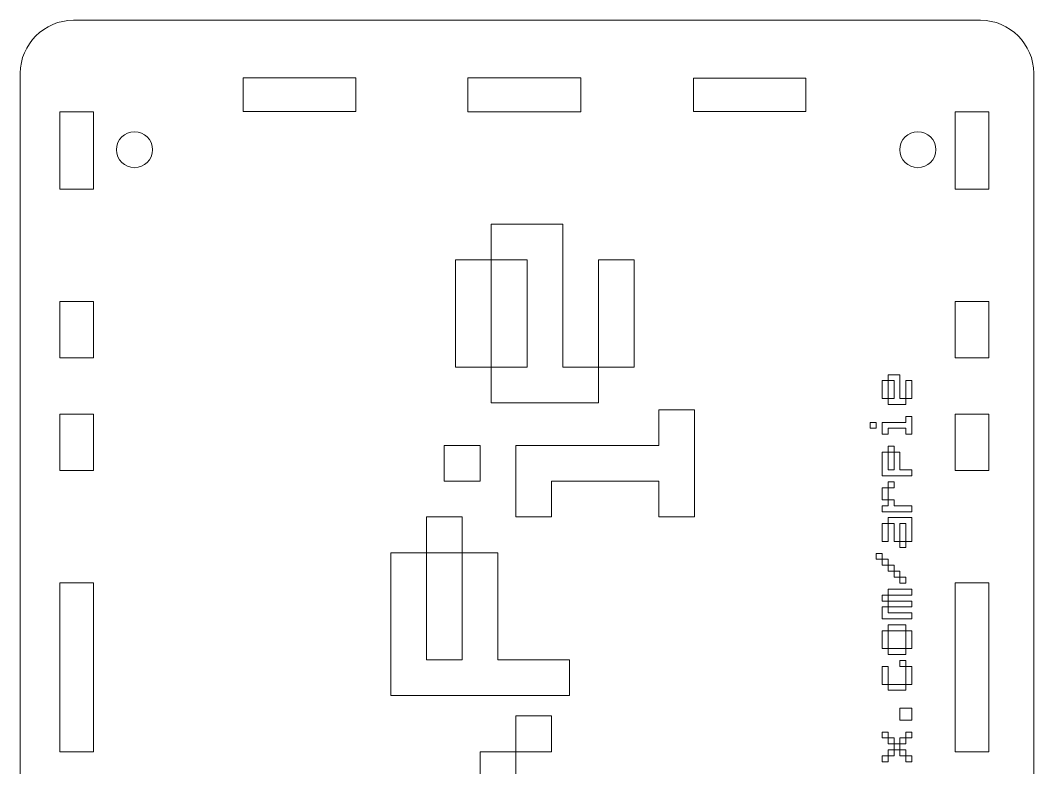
# Model space of a CAD drawing. Header units: centimetres. Extents: x -14.4 to 3.9, y -9.9 to 10.2.
# Drawn here: x -14.39 to -5.39, y 3.53 to 10.17 of the extents above; entities that cross this region are included whole.
import ezdxf

# ---------------------------------------------------------------- set-up
doc = ezdxf.new("R2010")
doc.units = ezdxf.units.CM
doc.header["$MEASUREMENT"] = 0
doc.layers.add('Layer 1', color=7, linetype='Continuous')

msp = doc.modelspace()

# ---------------------------------------------------------------- linework, layer by layer
at = {"layer": 'Layer 1', "color": 242, "lineweight": 20}
for points, knots in [([(-14.38907, -0.85867), (-14.38907, -0.85867), (-14.38907, 9.69855), (-14.38907, 9.69855), (-14.38907, 9.69855), (-14.38907, 9.95782), (-14.17696, 10.16994), (-13.91768, 10.16994), (-13.91768, 10.16994), (-13.91768, 10.16994), (-5.86047, 10.16994), (-5.86047, 10.16994), (-5.86047, 10.16994), (-5.60119, 10.16994), (-5.38907, 9.95782), (-5.38907, 9.69855), (-5.38907, 9.69855), (-5.38907, 9.69855), (-5.38907, -0.85867), (-5.38907, -0.85867), (-5.38907, -0.85867), (-5.38907, -1.11794), (-5.60119, -1.33006), (-5.86047, -1.33006), (-5.86047, -1.33006), (-5.86047, -1.33006), (-13.91768, -1.33006), (-13.91768, -1.33006), (-13.91768, -1.33006), (-14.17696, -1.33006), (-14.38907, -1.11794), (-14.38907, -0.85867)], [0, 0, 0, 0, 0.1111111, 0.1111111, 0.1111111, 0.1111111, 0.2222222, 0.2222222, 0.2222222, 0.2222222, 0.3333333, 0.3333333, 0.3333333, 0.3333333, 0.4444444, 0.4444444, 0.4444444, 0.4444444, 0.5555556, 0.5555556, 0.5555556, 0.5555556, 0.6666667, 0.6666667, 0.6666667, 0.6666667, 0.7777778, 0.7777778, 0.7777778, 0.7777778, 1, 1, 1, 1]), ([(-13.53447, 9.01994), (-13.53447, 9.10831), (-13.46283, 9.17994), (-13.37447, 9.17994), (-13.37447, 9.17994), (-13.28611, 9.17994), (-13.21447, 9.10831), (-13.21447, 9.01994), (-13.21447, 9.01994), (-13.21447, 8.93157), (-13.28611, 8.85994), (-13.37447, 8.85994), (-13.37447, 8.85994), (-13.46283, 8.85994), (-13.53447, 8.93157), (-13.53447, 9.01994)], [0, 0, 0, 0, 0.2, 0.2, 0.2, 0.2, 0.4, 0.4, 0.4, 0.4, 0.6, 0.6, 0.6, 0.6, 1, 1, 1, 1]), ([(-6.57907, 9.01994), (-6.57907, 9.10831), (-6.50743, 9.17994), (-6.41907, 9.17994), (-6.41907, 9.17994), (-6.33071, 9.17994), (-6.25907, 9.10831), (-6.25907, 9.01994), (-6.25907, 9.01994), (-6.25907, 8.93157), (-6.33071, 8.85994), (-6.41907, 8.85994), (-6.41907, 8.85994), (-6.50743, 8.85994), (-6.57907, 8.93157), (-6.57907, 9.01994)], [0, 0, 0, 0, 0.2, 0.2, 0.2, 0.2, 0.4, 0.4, 0.4, 0.4, 0.6, 0.6, 0.6, 0.6, 1, 1, 1, 1])]:
    msp.add_open_spline(points, degree=3, knots=knots, dxfattribs=at)
at = {"layer": 'Layer 1', "color": 242, "lineweight": 9}
for points in [[(-12.41028, 9.35934), (-12.41028, 9.35934), (-12.41028, 9.65934), (-12.41028, 9.65934), (-12.41028, 9.65934), (-12.41028, 9.65934), (-11.41028, 9.65934), (-11.41028, 9.65934), (-11.41028, 9.65934), (-11.41028, 9.65934), (-11.41028, 9.35934), (-11.41028, 9.35934), (-11.41028, 9.35934), (-11.41028, 9.35934), (-12.41028, 9.35934), (-12.41028, 9.35934)], [(-10.41405, 9.35557), (-10.41405, 9.35557), (-10.41405, 9.65934), (-10.41405, 9.65934), (-10.41405, 9.65934), (-10.41405, 9.65934), (-9.41028, 9.65934), (-9.41028, 9.65934), (-9.41028, 9.65934), (-9.41028, 9.65934), (-9.41028, 9.35557), (-9.41028, 9.35557), (-9.41028, 9.35557), (-9.41028, 9.35557), (-10.41405, 9.35557), (-10.41405, 9.35557)], [(-8.41028, 9.35934), (-8.41028, 9.35934), (-8.41028, 9.65557), (-8.41028, 9.65557), (-8.41028, 9.65557), (-8.41028, 9.65557), (-7.41405, 9.65557), (-7.41405, 9.65557), (-7.41405, 9.65557), (-7.41405, 9.65557), (-7.41405, 9.35934), (-7.41405, 9.35934), (-7.41405, 9.35934), (-7.41405, 9.35934), (-8.41028, 9.35934), (-8.41028, 9.35934)], [(-14.03906, 8.66994), (-14.03906, 8.66994), (-14.03906, 9.35559), (-14.03906, 9.35559), (-14.03906, 9.35559), (-14.03906, 9.35559), (-13.73908, 9.35559), (-13.73908, 9.35559), (-13.73908, 9.35559), (-13.73908, 9.35559), (-13.73908, 8.66994), (-13.73908, 8.66994), (-13.73908, 8.66994), (-13.73908, 8.66994), (-14.03906, 8.66994), (-14.03906, 8.66994)], [(-6.08716, 8.66994), (-6.08716, 8.66994), (-6.08716, 9.35559), (-6.08716, 9.35559), (-6.08716, 9.35559), (-6.08716, 9.35559), (-5.78718, 9.35559), (-5.78718, 9.35559), (-5.78718, 9.35559), (-5.78718, 9.35559), (-5.78718, 8.66994), (-5.78718, 8.66994), (-5.78718, 8.66994), (-5.78718, 8.66994), (-6.08716, 8.66994), (-6.08716, 8.66994)], [(-14.03906, 7.16994), (-14.03906, 7.16994), (-14.03906, 7.66994), (-14.03906, 7.66994), (-14.03906, 7.66994), (-14.03906, 7.66994), (-13.73906, 7.66994), (-13.73906, 7.66994), (-13.73906, 7.66994), (-13.73906, 7.66994), (-13.73906, 7.16994), (-13.73906, 7.16994), (-13.73906, 7.16994), (-13.73906, 7.16994), (-14.03906, 7.16994), (-14.03906, 7.16994)], [(-6.08716, 7.16994), (-6.08716, 7.16994), (-6.08716, 7.66994), (-6.08716, 7.66994), (-6.08716, 7.66994), (-6.08716, 7.66994), (-5.78716, 7.66994), (-5.78716, 7.66994), (-5.78716, 7.66994), (-5.78716, 7.66994), (-5.78716, 7.16994), (-5.78716, 7.16994), (-5.78716, 7.16994), (-5.78716, 7.16994), (-6.08716, 7.16994), (-6.08716, 7.16994)], [(-14.03906, 6.16994), (-14.03906, 6.16994), (-14.03906, 6.66994), (-14.03906, 6.66994), (-14.03906, 6.66994), (-14.03906, 6.66994), (-13.73906, 6.66994), (-13.73906, 6.66994), (-13.73906, 6.66994), (-13.73906, 6.66994), (-13.73906, 6.16994), (-13.73906, 6.16994), (-13.73906, 6.16994), (-13.73906, 6.16994), (-14.03906, 6.16994), (-14.03906, 6.16994)], [(-6.08716, 6.16994), (-6.08716, 6.16994), (-6.08716, 6.66994), (-6.08716, 6.66994), (-6.08716, 6.66994), (-6.08716, 6.66994), (-5.78716, 6.66994), (-5.78716, 6.66994), (-5.78716, 6.66994), (-5.78716, 6.66994), (-5.78716, 6.16994), (-5.78716, 6.16994), (-5.78716, 6.16994), (-5.78716, 6.16994), (-6.08716, 6.16994), (-6.08716, 6.16994)], [(-14.03906, 3.66994), (-14.03906, 3.66994), (-14.03906, 5.16994), (-14.03906, 5.16994), (-14.03906, 5.16994), (-14.03906, 5.16994), (-13.73906, 5.16994), (-13.73906, 5.16994), (-13.73906, 5.16994), (-13.73906, 5.16994), (-13.73906, 3.66994), (-13.73906, 3.66994), (-13.73906, 3.66994), (-13.73906, 3.66994), (-14.03906, 3.66994), (-14.03906, 3.66994)], [(-6.08716, 3.66994), (-6.08716, 3.66994), (-6.08716, 5.16994), (-6.08716, 5.16994), (-6.08716, 5.16994), (-6.08716, 5.16994), (-5.78716, 5.16994), (-5.78716, 5.16994), (-5.78716, 5.16994), (-5.78716, 5.16994), (-5.78716, 3.66994), (-5.78716, 3.66994), (-5.78716, 3.66994), (-5.78716, 3.66994), (-6.08716, 3.66994), (-6.08716, 3.66994)]]:
    msp.add_open_spline(points, degree=3, knots=[0, 0, 0, 0, 0.2, 0.2, 0.2, 0.2, 0.4, 0.4, 0.4, 0.4, 0.6, 0.6, 0.6, 0.6, 1, 1, 1, 1], dxfattribs=at)
at = {"layer": 'Layer 1', "color": 250, "lineweight": 9}
for points, knots in [([(-9.25407, 6.7699), (-9.25407, 6.7699), (-10.20657, 6.7699), (-10.20657, 6.7699), (-10.20657, 6.7699), (-10.20657, 6.7699), (-10.20657, 7.0874), (-10.20657, 7.0874), (-10.20657, 7.0874), (-10.20657, 7.0874), (-9.88907, 7.0874), (-9.88907, 7.0874), (-9.88907, 7.0874), (-9.88907, 7.0874), (-9.88907, 8.0399), (-9.88907, 8.0399), (-9.88907, 8.0399), (-9.88907, 8.0399), (-10.20657, 8.0399), (-10.20657, 8.0399), (-10.20657, 8.0399), (-10.20657, 8.0399), (-10.20657, 8.3574), (-10.20657, 8.3574), (-10.20657, 8.3574), (-10.20657, 8.3574), (-9.57157, 8.3574), (-9.57157, 8.3574), (-9.57157, 8.3574), (-9.57157, 8.3574), (-9.57157, 7.0874), (-9.57157, 7.0874), (-9.57157, 7.0874), (-9.57157, 7.0874), (-9.25407, 7.0874), (-9.25407, 7.0874), (-9.25407, 7.0874), (-9.25407, 7.0874), (-9.25407, 6.7699), (-9.25407, 6.7699)], [0, 0, 0, 0, 0.0909091, 0.0909091, 0.0909091, 0.0909091, 0.1818182, 0.1818182, 0.1818182, 0.1818182, 0.2727273, 0.2727273, 0.2727273, 0.2727273, 0.3636364, 0.3636364, 0.3636364, 0.3636364, 0.4545455, 0.4545455, 0.4545455, 0.4545455, 0.5454545, 0.5454545, 0.5454545, 0.5454545, 0.6363636, 0.6363636, 0.6363636, 0.6363636, 0.7272727, 0.7272727, 0.7272727, 0.7272727, 0.8181818, 0.8181818, 0.8181818, 0.8181818, 1, 1, 1, 1]), ([(-10.20657, 7.0874), (-10.20657, 7.0874), (-10.52407, 7.0874), (-10.52407, 7.0874), (-10.52407, 7.0874), (-10.52407, 7.0874), (-10.52407, 8.0399), (-10.52407, 8.0399), (-10.52407, 8.0399), (-10.52407, 8.0399), (-10.20657, 8.0399), (-10.20657, 8.0399), (-10.20657, 8.0399), (-10.20657, 8.0399), (-10.20657, 7.0874), (-10.20657, 7.0874)], [0, 0, 0, 0, 0.2, 0.2, 0.2, 0.2, 0.4, 0.4, 0.4, 0.4, 0.6, 0.6, 0.6, 0.6, 1, 1, 1, 1]), ([(-8.93657, 7.0874), (-8.93657, 7.0874), (-9.25407, 7.0874), (-9.25407, 7.0874), (-9.25407, 7.0874), (-9.25407, 7.0874), (-9.25407, 8.0399), (-9.25407, 8.0399), (-9.25407, 8.0399), (-9.25407, 8.0399), (-8.93657, 8.0399), (-8.93657, 8.0399), (-8.93657, 8.0399), (-8.93657, 8.0399), (-8.93657, 7.0874), (-8.93657, 7.0874)], [0, 0, 0, 0, 0.2, 0.2, 0.2, 0.2, 0.4, 0.4, 0.4, 0.4, 0.6, 0.6, 0.6, 0.6, 1, 1, 1, 1]), ([(-6.52382, 6.75566), (-6.52382, 6.75566), (-6.68257, 6.75566), (-6.68257, 6.75566), (-6.68257, 6.75566), (-6.68257, 6.75566), (-6.68257, 6.80858), (-6.68257, 6.80858), (-6.68257, 6.80858), (-6.68257, 6.80858), (-6.62965, 6.80858), (-6.62965, 6.80858), (-6.62965, 6.80858), (-6.62965, 6.80858), (-6.62965, 6.96733), (-6.62965, 6.96733), (-6.62965, 6.96733), (-6.62965, 6.96733), (-6.68257, 6.96733), (-6.68257, 6.96733), (-6.68257, 6.96733), (-6.68257, 6.96733), (-6.68257, 7.02024), (-6.68257, 7.02024), (-6.68257, 7.02024), (-6.68257, 7.02024), (-6.57673, 7.02024), (-6.57673, 7.02024), (-6.57673, 7.02024), (-6.57673, 7.02024), (-6.57673, 6.80858), (-6.57673, 6.80858), (-6.57673, 6.80858), (-6.57673, 6.80858), (-6.52382, 6.80858), (-6.52382, 6.80858), (-6.52382, 6.80858), (-6.52382, 6.80858), (-6.52382, 6.75566), (-6.52382, 6.75566)], [0, 0, 0, 0, 0.0909091, 0.0909091, 0.0909091, 0.0909091, 0.1818182, 0.1818182, 0.1818182, 0.1818182, 0.2727273, 0.2727273, 0.2727273, 0.2727273, 0.3636364, 0.3636364, 0.3636364, 0.3636364, 0.4545455, 0.4545455, 0.4545455, 0.4545455, 0.5454545, 0.5454545, 0.5454545, 0.5454545, 0.6363636, 0.6363636, 0.6363636, 0.6363636, 0.7272727, 0.7272727, 0.7272727, 0.7272727, 0.8181818, 0.8181818, 0.8181818, 0.8181818, 1, 1, 1, 1]), ([(-6.68257, 6.80858), (-6.68257, 6.80858), (-6.73548, 6.80858), (-6.73548, 6.80858), (-6.73548, 6.80858), (-6.73548, 6.80858), (-6.73548, 6.96733), (-6.73548, 6.96733), (-6.73548, 6.96733), (-6.73548, 6.96733), (-6.68257, 6.96733), (-6.68257, 6.96733), (-6.68257, 6.96733), (-6.68257, 6.96733), (-6.68257, 6.80858), (-6.68257, 6.80858)], [0, 0, 0, 0, 0.2, 0.2, 0.2, 0.2, 0.4, 0.4, 0.4, 0.4, 0.6, 0.6, 0.6, 0.6, 1, 1, 1, 1]), ([(-6.4709, 6.80858), (-6.4709, 6.80858), (-6.52382, 6.80858), (-6.52382, 6.80858), (-6.52382, 6.80858), (-6.52382, 6.80858), (-6.52382, 6.96733), (-6.52382, 6.96733), (-6.52382, 6.96733), (-6.52382, 6.96733), (-6.4709, 6.96733), (-6.4709, 6.96733), (-6.4709, 6.96733), (-6.4709, 6.96733), (-6.4709, 6.80858), (-6.4709, 6.80858)], [0, 0, 0, 0, 0.2, 0.2, 0.2, 0.2, 0.4, 0.4, 0.4, 0.4, 0.6, 0.6, 0.6, 0.6, 1, 1, 1, 1]), ([(-8.40072, 5.75602), (-8.40072, 5.75602), (-8.71822, 5.75602), (-8.71822, 5.75602), (-8.71822, 5.75602), (-8.71822, 5.75602), (-8.71822, 6.07352), (-8.71822, 6.07352), (-8.71822, 6.07352), (-8.71822, 6.07352), (-9.67072, 6.07352), (-9.67072, 6.07352), (-9.67072, 6.07352), (-9.67072, 6.07352), (-9.67072, 5.75602), (-9.67072, 5.75602), (-9.67072, 5.75602), (-9.67072, 5.75602), (-9.98822, 5.75602), (-9.98822, 5.75602), (-9.98822, 5.75602), (-9.98822, 5.75602), (-9.98822, 6.39102), (-9.98822, 6.39102), (-9.98822, 6.39102), (-9.98822, 6.39102), (-8.71822, 6.39102), (-8.71822, 6.39102), (-8.71822, 6.39102), (-8.71822, 6.39102), (-8.71822, 6.70852), (-8.71822, 6.70852), (-8.71822, 6.70852), (-8.71822, 6.70852), (-8.40072, 6.70852), (-8.40072, 6.70852), (-8.40072, 6.70852), (-8.40072, 6.70852), (-8.40072, 5.75602), (-8.40072, 5.75602)], [0, 0, 0, 0, 0.0909091, 0.0909091, 0.0909091, 0.0909091, 0.1818182, 0.1818182, 0.1818182, 0.1818182, 0.2727273, 0.2727273, 0.2727273, 0.2727273, 0.3636364, 0.3636364, 0.3636364, 0.3636364, 0.4545455, 0.4545455, 0.4545455, 0.4545455, 0.5454545, 0.5454545, 0.5454545, 0.5454545, 0.6363636, 0.6363636, 0.6363636, 0.6363636, 0.7272727, 0.7272727, 0.7272727, 0.7272727, 0.8181818, 0.8181818, 0.8181818, 0.8181818, 1, 1, 1, 1]), ([(-6.7884, 6.54399), (-6.7884, 6.54399), (-6.84131, 6.54399), (-6.84131, 6.54399), (-6.84131, 6.54399), (-6.84131, 6.54399), (-6.84131, 6.59691), (-6.84131, 6.59691), (-6.84131, 6.59691), (-6.84131, 6.59691), (-6.7884, 6.59691), (-6.7884, 6.59691), (-6.7884, 6.59691), (-6.7884, 6.59691), (-6.7884, 6.54399), (-6.7884, 6.54399)], [0, 0, 0, 0, 0.2, 0.2, 0.2, 0.2, 0.4, 0.4, 0.4, 0.4, 0.6, 0.6, 0.6, 0.6, 1, 1, 1, 1]), ([(-6.4709, 6.49108), (-6.4709, 6.49108), (-6.52382, 6.49108), (-6.52382, 6.49108), (-6.52382, 6.49108), (-6.52382, 6.49108), (-6.52382, 6.54399), (-6.52382, 6.54399), (-6.52382, 6.54399), (-6.52382, 6.54399), (-6.68257, 6.54399), (-6.68257, 6.54399), (-6.68257, 6.54399), (-6.68257, 6.54399), (-6.68257, 6.49108), (-6.68257, 6.49108), (-6.68257, 6.49108), (-6.68257, 6.49108), (-6.73548, 6.49108), (-6.73548, 6.49108), (-6.73548, 6.49108), (-6.73548, 6.49108), (-6.73548, 6.59691), (-6.73548, 6.59691), (-6.73548, 6.59691), (-6.73548, 6.59691), (-6.52382, 6.59691), (-6.52382, 6.59691), (-6.52382, 6.59691), (-6.52382, 6.59691), (-6.52382, 6.64983), (-6.52382, 6.64983), (-6.52382, 6.64983), (-6.52382, 6.64983), (-6.4709, 6.64983), (-6.4709, 6.64983), (-6.4709, 6.64983), (-6.4709, 6.64983), (-6.4709, 6.49108), (-6.4709, 6.49108)], [0, 0, 0, 0, 0.0909091, 0.0909091, 0.0909091, 0.0909091, 0.1818182, 0.1818182, 0.1818182, 0.1818182, 0.2727273, 0.2727273, 0.2727273, 0.2727273, 0.3636364, 0.3636364, 0.3636364, 0.3636364, 0.4545455, 0.4545455, 0.4545455, 0.4545455, 0.5454545, 0.5454545, 0.5454545, 0.5454545, 0.6363636, 0.6363636, 0.6363636, 0.6363636, 0.7272727, 0.7272727, 0.7272727, 0.7272727, 0.8181818, 0.8181818, 0.8181818, 0.8181818, 1, 1, 1, 1]), ([(-10.30572, 6.07352), (-10.30572, 6.07352), (-10.62322, 6.07352), (-10.62322, 6.07352), (-10.62322, 6.07352), (-10.62322, 6.07352), (-10.62322, 6.39102), (-10.62322, 6.39102), (-10.62322, 6.39102), (-10.62322, 6.39102), (-10.30572, 6.39102), (-10.30572, 6.39102), (-10.30572, 6.39102), (-10.30572, 6.39102), (-10.30572, 6.07352), (-10.30572, 6.07352)], [0, 0, 0, 0, 0.2, 0.2, 0.2, 0.2, 0.4, 0.4, 0.4, 0.4, 0.6, 0.6, 0.6, 0.6, 1, 1, 1, 1]), ([(-6.4709, 6.12066), (-6.4709, 6.12066), (-6.73548, 6.12066), (-6.73548, 6.12066), (-6.73548, 6.12066), (-6.73548, 6.12066), (-6.73548, 6.33233), (-6.73548, 6.33233), (-6.73548, 6.33233), (-6.73548, 6.33233), (-6.68257, 6.33233), (-6.68257, 6.33233), (-6.68257, 6.33233), (-6.68257, 6.33233), (-6.68257, 6.17358), (-6.68257, 6.17358), (-6.68257, 6.17358), (-6.68257, 6.17358), (-6.62965, 6.17358), (-6.62965, 6.17358), (-6.62965, 6.17358), (-6.62965, 6.17358), (-6.62965, 6.33233), (-6.62965, 6.33233), (-6.62965, 6.33233), (-6.62965, 6.33233), (-6.57673, 6.33233), (-6.57673, 6.33233), (-6.57673, 6.33233), (-6.57673, 6.33233), (-6.57673, 6.17358), (-6.57673, 6.17358), (-6.57673, 6.17358), (-6.57673, 6.17358), (-6.4709, 6.17358), (-6.4709, 6.17358), (-6.4709, 6.17358), (-6.4709, 6.17358), (-6.4709, 6.12066), (-6.4709, 6.12066)], [0, 0, 0, 0, 0.0909091, 0.0909091, 0.0909091, 0.0909091, 0.1818182, 0.1818182, 0.1818182, 0.1818182, 0.2727273, 0.2727273, 0.2727273, 0.2727273, 0.3636364, 0.3636364, 0.3636364, 0.3636364, 0.4545455, 0.4545455, 0.4545455, 0.4545455, 0.5454545, 0.5454545, 0.5454545, 0.5454545, 0.6363636, 0.6363636, 0.6363636, 0.6363636, 0.7272727, 0.7272727, 0.7272727, 0.7272727, 0.8181818, 0.8181818, 0.8181818, 0.8181818, 1, 1, 1, 1]), ([(-6.62965, 6.33233), (-6.62965, 6.33233), (-6.68257, 6.33233), (-6.68257, 6.33233), (-6.68257, 6.33233), (-6.68257, 6.33233), (-6.68257, 6.38524), (-6.68257, 6.38524), (-6.68257, 6.38524), (-6.68257, 6.38524), (-6.62965, 6.38524), (-6.62965, 6.38524), (-6.62965, 6.38524), (-6.62965, 6.38524), (-6.62965, 6.33233), (-6.62965, 6.33233)], [0, 0, 0, 0, 0.2, 0.2, 0.2, 0.2, 0.4, 0.4, 0.4, 0.4, 0.6, 0.6, 0.6, 0.6, 1, 1, 1, 1]), ([(-6.62965, 6.01483), (-6.62965, 6.01483), (-6.68257, 6.01483), (-6.68257, 6.01483), (-6.68257, 6.01483), (-6.68257, 6.01483), (-6.68257, 6.06774), (-6.68257, 6.06774), (-6.68257, 6.06774), (-6.68257, 6.06774), (-6.62965, 6.06774), (-6.62965, 6.06774), (-6.62965, 6.06774), (-6.62965, 6.06774), (-6.62965, 6.01483), (-6.62965, 6.01483)], [0, 0, 0, 0, 0.2, 0.2, 0.2, 0.2, 0.4, 0.4, 0.4, 0.4, 0.6, 0.6, 0.6, 0.6, 1, 1, 1, 1]), ([(-6.68257, 5.90899), (-6.68257, 5.90899), (-6.73548, 5.90899), (-6.73548, 5.90899), (-6.73548, 5.90899), (-6.73548, 5.90899), (-6.73548, 6.01483), (-6.73548, 6.01483), (-6.73548, 6.01483), (-6.73548, 6.01483), (-6.68257, 6.01483), (-6.68257, 6.01483), (-6.68257, 6.01483), (-6.68257, 6.01483), (-6.68257, 5.90899), (-6.68257, 5.90899)], [0, 0, 0, 0, 0.2, 0.2, 0.2, 0.2, 0.4, 0.4, 0.4, 0.4, 0.6, 0.6, 0.6, 0.6, 1, 1, 1, 1]), ([(-6.4709, 5.80316), (-6.4709, 5.80316), (-6.73548, 5.80316), (-6.73548, 5.80316), (-6.73548, 5.80316), (-6.73548, 5.80316), (-6.73548, 5.85608), (-6.73548, 5.85608), (-6.73548, 5.85608), (-6.73548, 5.85608), (-6.68257, 5.85608), (-6.68257, 5.85608), (-6.68257, 5.85608), (-6.68257, 5.85608), (-6.68257, 5.90899), (-6.68257, 5.90899), (-6.68257, 5.90899), (-6.68257, 5.90899), (-6.62965, 5.90899), (-6.62965, 5.90899), (-6.62965, 5.90899), (-6.62965, 5.90899), (-6.62965, 5.85608), (-6.62965, 5.85608), (-6.62965, 5.85608), (-6.62965, 5.85608), (-6.4709, 5.85608), (-6.4709, 5.85608), (-6.4709, 5.85608), (-6.4709, 5.85608), (-6.4709, 5.80316), (-6.4709, 5.80316)], [0, 0, 0, 0, 0.1111111, 0.1111111, 0.1111111, 0.1111111, 0.2222222, 0.2222222, 0.2222222, 0.2222222, 0.3333333, 0.3333333, 0.3333333, 0.3333333, 0.4444444, 0.4444444, 0.4444444, 0.4444444, 0.5555556, 0.5555556, 0.5555556, 0.5555556, 0.6666667, 0.6666667, 0.6666667, 0.6666667, 0.7777778, 0.7777778, 0.7777778, 0.7777778, 1, 1, 1, 1]), ([(-10.46447, 5.43852), (-10.46447, 5.43852), (-10.78197, 5.43852), (-10.78197, 5.43852), (-10.78197, 5.43852), (-10.78197, 5.43852), (-10.78197, 5.75602), (-10.78197, 5.75602), (-10.78197, 5.75602), (-10.78197, 5.75602), (-10.46447, 5.75602), (-10.46447, 5.75602), (-10.46447, 5.75602), (-10.46447, 5.75602), (-10.46447, 5.43852), (-10.46447, 5.43852)], [0, 0, 0, 0, 0.2, 0.2, 0.2, 0.2, 0.4, 0.4, 0.4, 0.4, 0.6, 0.6, 0.6, 0.6, 1, 1, 1, 1]), ([(-6.68257, 5.53858), (-6.68257, 5.53858), (-6.73548, 5.53858), (-6.73548, 5.53858), (-6.73548, 5.53858), (-6.73548, 5.53858), (-6.73548, 5.69733), (-6.73548, 5.69733), (-6.73548, 5.69733), (-6.73548, 5.69733), (-6.68257, 5.69733), (-6.68257, 5.69733), (-6.68257, 5.69733), (-6.68257, 5.69733), (-6.68257, 5.53858), (-6.68257, 5.53858)], [0, 0, 0, 0, 0.2, 0.2, 0.2, 0.2, 0.4, 0.4, 0.4, 0.4, 0.6, 0.6, 0.6, 0.6, 1, 1, 1, 1]), ([(-6.4709, 5.53858), (-6.4709, 5.53858), (-6.52382, 5.53858), (-6.52382, 5.53858), (-6.52382, 5.53858), (-6.52382, 5.53858), (-6.52382, 5.69733), (-6.52382, 5.69733), (-6.52382, 5.69733), (-6.52382, 5.69733), (-6.57673, 5.69733), (-6.57673, 5.69733), (-6.57673, 5.69733), (-6.57673, 5.69733), (-6.57673, 5.53858), (-6.57673, 5.53858), (-6.57673, 5.53858), (-6.57673, 5.53858), (-6.62965, 5.53858), (-6.62965, 5.53858), (-6.62965, 5.53858), (-6.62965, 5.53858), (-6.62965, 5.69733), (-6.62965, 5.69733), (-6.62965, 5.69733), (-6.62965, 5.69733), (-6.68257, 5.69733), (-6.68257, 5.69733), (-6.68257, 5.69733), (-6.68257, 5.69733), (-6.68257, 5.75024), (-6.68257, 5.75024), (-6.68257, 5.75024), (-6.68257, 5.75024), (-6.4709, 5.75024), (-6.4709, 5.75024), (-6.4709, 5.75024), (-6.4709, 5.75024), (-6.4709, 5.53858), (-6.4709, 5.53858)], [0, 0, 0, 0, 0.0909091, 0.0909091, 0.0909091, 0.0909091, 0.1818182, 0.1818182, 0.1818182, 0.1818182, 0.2727273, 0.2727273, 0.2727273, 0.2727273, 0.3636364, 0.3636364, 0.3636364, 0.3636364, 0.4545455, 0.4545455, 0.4545455, 0.4545455, 0.5454545, 0.5454545, 0.5454545, 0.5454545, 0.6363636, 0.6363636, 0.6363636, 0.6363636, 0.7272727, 0.7272727, 0.7272727, 0.7272727, 0.8181818, 0.8181818, 0.8181818, 0.8181818, 1, 1, 1, 1]), ([(-6.52382, 5.48566), (-6.52382, 5.48566), (-6.57673, 5.48566), (-6.57673, 5.48566), (-6.57673, 5.48566), (-6.57673, 5.48566), (-6.57673, 5.53858), (-6.57673, 5.53858), (-6.57673, 5.53858), (-6.57673, 5.53858), (-6.52382, 5.53858), (-6.52382, 5.53858), (-6.52382, 5.53858), (-6.52382, 5.53858), (-6.52382, 5.48566), (-6.52382, 5.48566)], [0, 0, 0, 0, 0.2, 0.2, 0.2, 0.2, 0.4, 0.4, 0.4, 0.4, 0.6, 0.6, 0.6, 0.6, 1, 1, 1, 1]), ([(-9.51197, 4.16852), (-9.51197, 4.16852), (-11.09947, 4.16852), (-11.09947, 4.16852), (-11.09947, 4.16852), (-11.09947, 4.16852), (-11.09947, 5.43852), (-11.09947, 5.43852), (-11.09947, 5.43852), (-11.09947, 5.43852), (-10.78197, 5.43852), (-10.78197, 5.43852), (-10.78197, 5.43852), (-10.78197, 5.43852), (-10.78197, 4.48602), (-10.78197, 4.48602), (-10.78197, 4.48602), (-10.78197, 4.48602), (-10.46447, 4.48602), (-10.46447, 4.48602), (-10.46447, 4.48602), (-10.46447, 4.48602), (-10.46447, 5.43852), (-10.46447, 5.43852), (-10.46447, 5.43852), (-10.46447, 5.43852), (-10.14697, 5.43852), (-10.14697, 5.43852), (-10.14697, 5.43852), (-10.14697, 5.43852), (-10.14697, 4.48602), (-10.14697, 4.48602), (-10.14697, 4.48602), (-10.14697, 4.48602), (-9.51197, 4.48602), (-9.51197, 4.48602), (-9.51197, 4.48602), (-9.51197, 4.48602), (-9.51197, 4.16852), (-9.51197, 4.16852)], [0, 0, 0, 0, 0.0909091, 0.0909091, 0.0909091, 0.0909091, 0.1818182, 0.1818182, 0.1818182, 0.1818182, 0.2727273, 0.2727273, 0.2727273, 0.2727273, 0.3636364, 0.3636364, 0.3636364, 0.3636364, 0.4545455, 0.4545455, 0.4545455, 0.4545455, 0.5454545, 0.5454545, 0.5454545, 0.5454545, 0.6363636, 0.6363636, 0.6363636, 0.6363636, 0.7272727, 0.7272727, 0.7272727, 0.7272727, 0.8181818, 0.8181818, 0.8181818, 0.8181818, 1, 1, 1, 1]), ([(-6.73548, 5.37983), (-6.73548, 5.37983), (-6.7884, 5.37983), (-6.7884, 5.37983), (-6.7884, 5.37983), (-6.7884, 5.37983), (-6.7884, 5.43274), (-6.7884, 5.43274), (-6.7884, 5.43274), (-6.7884, 5.43274), (-6.73548, 5.43274), (-6.73548, 5.43274), (-6.73548, 5.43274), (-6.73548, 5.43274), (-6.73548, 5.37983), (-6.73548, 5.37983)], [0, 0, 0, 0, 0.2, 0.2, 0.2, 0.2, 0.4, 0.4, 0.4, 0.4, 0.6, 0.6, 0.6, 0.6, 1, 1, 1, 1]), ([(-6.68257, 5.32691), (-6.68257, 5.32691), (-6.73548, 5.32691), (-6.73548, 5.32691), (-6.73548, 5.32691), (-6.73548, 5.32691), (-6.73548, 5.37983), (-6.73548, 5.37983), (-6.73548, 5.37983), (-6.73548, 5.37983), (-6.68257, 5.37983), (-6.68257, 5.37983), (-6.68257, 5.37983), (-6.68257, 5.37983), (-6.68257, 5.32691), (-6.68257, 5.32691)], [0, 0, 0, 0, 0.2, 0.2, 0.2, 0.2, 0.4, 0.4, 0.4, 0.4, 0.6, 0.6, 0.6, 0.6, 1, 1, 1, 1]), ([(-6.62965, 5.27399), (-6.62965, 5.27399), (-6.68257, 5.27399), (-6.68257, 5.27399), (-6.68257, 5.27399), (-6.68257, 5.27399), (-6.68257, 5.32691), (-6.68257, 5.32691), (-6.68257, 5.32691), (-6.68257, 5.32691), (-6.62965, 5.32691), (-6.62965, 5.32691), (-6.62965, 5.32691), (-6.62965, 5.32691), (-6.62965, 5.27399), (-6.62965, 5.27399)], [0, 0, 0, 0, 0.2, 0.2, 0.2, 0.2, 0.4, 0.4, 0.4, 0.4, 0.6, 0.6, 0.6, 0.6, 1, 1, 1, 1]), ([(-6.57673, 5.22108), (-6.57673, 5.22108), (-6.62965, 5.22108), (-6.62965, 5.22108), (-6.62965, 5.22108), (-6.62965, 5.22108), (-6.62965, 5.27399), (-6.62965, 5.27399), (-6.62965, 5.27399), (-6.62965, 5.27399), (-6.57673, 5.27399), (-6.57673, 5.27399), (-6.57673, 5.27399), (-6.57673, 5.27399), (-6.57673, 5.22108), (-6.57673, 5.22108)], [0, 0, 0, 0, 0.2, 0.2, 0.2, 0.2, 0.4, 0.4, 0.4, 0.4, 0.6, 0.6, 0.6, 0.6, 1, 1, 1, 1]), ([(-6.52382, 5.16816), (-6.52382, 5.16816), (-6.57673, 5.16816), (-6.57673, 5.16816), (-6.57673, 5.16816), (-6.57673, 5.16816), (-6.57673, 5.22108), (-6.57673, 5.22108), (-6.57673, 5.22108), (-6.57673, 5.22108), (-6.52382, 5.22108), (-6.52382, 5.22108), (-6.52382, 5.22108), (-6.52382, 5.22108), (-6.52382, 5.16816), (-6.52382, 5.16816)], [0, 0, 0, 0, 0.2, 0.2, 0.2, 0.2, 0.4, 0.4, 0.4, 0.4, 0.6, 0.6, 0.6, 0.6, 1, 1, 1, 1]), ([(-6.68257, 5.00941), (-6.68257, 5.00941), (-6.73548, 5.00941), (-6.73548, 5.00941), (-6.73548, 5.00941), (-6.73548, 5.00941), (-6.73548, 5.06233), (-6.73548, 5.06233), (-6.73548, 5.06233), (-6.73548, 5.06233), (-6.68257, 5.06233), (-6.68257, 5.06233), (-6.68257, 5.06233), (-6.68257, 5.06233), (-6.68257, 5.00941), (-6.68257, 5.00941)], [0, 0, 0, 0, 0.2, 0.2, 0.2, 0.2, 0.4, 0.4, 0.4, 0.4, 0.6, 0.6, 0.6, 0.6, 1, 1, 1, 1]), ([(-6.4709, 5.06233), (-6.4709, 5.06233), (-6.68257, 5.06233), (-6.68257, 5.06233), (-6.68257, 5.06233), (-6.68257, 5.06233), (-6.68257, 5.11524), (-6.68257, 5.11524), (-6.68257, 5.11524), (-6.68257, 5.11524), (-6.4709, 5.11524), (-6.4709, 5.11524), (-6.4709, 5.11524), (-6.4709, 5.11524), (-6.4709, 5.06233), (-6.4709, 5.06233)], [0, 0, 0, 0, 0.2, 0.2, 0.2, 0.2, 0.4, 0.4, 0.4, 0.4, 0.6, 0.6, 0.6, 0.6, 1, 1, 1, 1]), ([(-6.4709, 4.85066), (-6.4709, 4.85066), (-6.73548, 4.85066), (-6.73548, 4.85066), (-6.73548, 4.85066), (-6.73548, 4.85066), (-6.73548, 4.95649), (-6.73548, 4.95649), (-6.73548, 4.95649), (-6.73548, 4.95649), (-6.68257, 4.95649), (-6.68257, 4.95649), (-6.68257, 4.95649), (-6.68257, 4.95649), (-6.68257, 4.90358), (-6.68257, 4.90358), (-6.68257, 4.90358), (-6.68257, 4.90358), (-6.4709, 4.90358), (-6.4709, 4.90358), (-6.4709, 4.90358), (-6.4709, 4.90358), (-6.4709, 4.85066), (-6.4709, 4.85066)], [0, 0, 0, 0, 0.1428571, 0.1428571, 0.1428571, 0.1428571, 0.2857143, 0.2857143, 0.2857143, 0.2857143, 0.4285714, 0.4285714, 0.4285714, 0.4285714, 0.5714286, 0.5714286, 0.5714286, 0.5714286, 0.7142857, 0.7142857, 0.7142857, 0.7142857, 1, 1, 1, 1]), ([(-6.4709, 4.95649), (-6.4709, 4.95649), (-6.68257, 4.95649), (-6.68257, 4.95649), (-6.68257, 4.95649), (-6.68257, 4.95649), (-6.68257, 5.00941), (-6.68257, 5.00941), (-6.68257, 5.00941), (-6.68257, 5.00941), (-6.4709, 5.00941), (-6.4709, 5.00941), (-6.4709, 5.00941), (-6.4709, 5.00941), (-6.4709, 4.95649), (-6.4709, 4.95649)], [0, 0, 0, 0, 0.2, 0.2, 0.2, 0.2, 0.4, 0.4, 0.4, 0.4, 0.6, 0.6, 0.6, 0.6, 1, 1, 1, 1]), ([(-6.52382, 4.74483), (-6.52382, 4.74483), (-6.68257, 4.74483), (-6.68257, 4.74483), (-6.68257, 4.74483), (-6.68257, 4.74483), (-6.68257, 4.79774), (-6.68257, 4.79774), (-6.68257, 4.79774), (-6.68257, 4.79774), (-6.52382, 4.79774), (-6.52382, 4.79774), (-6.52382, 4.79774), (-6.52382, 4.79774), (-6.52382, 4.74483), (-6.52382, 4.74483)], [0, 0, 0, 0, 0.2, 0.2, 0.2, 0.2, 0.4, 0.4, 0.4, 0.4, 0.6, 0.6, 0.6, 0.6, 1, 1, 1, 1]), ([(-6.68257, 4.58608), (-6.68257, 4.58608), (-6.73548, 4.58608), (-6.73548, 4.58608), (-6.73548, 4.58608), (-6.73548, 4.58608), (-6.73548, 4.74483), (-6.73548, 4.74483), (-6.73548, 4.74483), (-6.73548, 4.74483), (-6.68257, 4.74483), (-6.68257, 4.74483), (-6.68257, 4.74483), (-6.68257, 4.74483), (-6.68257, 4.58608), (-6.68257, 4.58608)], [0, 0, 0, 0, 0.2, 0.2, 0.2, 0.2, 0.4, 0.4, 0.4, 0.4, 0.6, 0.6, 0.6, 0.6, 1, 1, 1, 1]), ([(-6.4709, 4.58608), (-6.4709, 4.58608), (-6.52382, 4.58608), (-6.52382, 4.58608), (-6.52382, 4.58608), (-6.52382, 4.58608), (-6.52382, 4.74483), (-6.52382, 4.74483), (-6.52382, 4.74483), (-6.52382, 4.74483), (-6.4709, 4.74483), (-6.4709, 4.74483), (-6.4709, 4.74483), (-6.4709, 4.74483), (-6.4709, 4.58608), (-6.4709, 4.58608)], [0, 0, 0, 0, 0.2, 0.2, 0.2, 0.2, 0.4, 0.4, 0.4, 0.4, 0.6, 0.6, 0.6, 0.6, 1, 1, 1, 1]), ([(-6.52382, 4.53316), (-6.52382, 4.53316), (-6.68257, 4.53316), (-6.68257, 4.53316), (-6.68257, 4.53316), (-6.68257, 4.53316), (-6.68257, 4.58608), (-6.68257, 4.58608), (-6.68257, 4.58608), (-6.68257, 4.58608), (-6.52382, 4.58608), (-6.52382, 4.58608), (-6.52382, 4.58608), (-6.52382, 4.58608), (-6.52382, 4.53316), (-6.52382, 4.53316)], [0, 0, 0, 0, 0.2, 0.2, 0.2, 0.2, 0.4, 0.4, 0.4, 0.4, 0.6, 0.6, 0.6, 0.6, 1, 1, 1, 1]), ([(-6.68257, 4.26858), (-6.68257, 4.26858), (-6.73548, 4.26858), (-6.73548, 4.26858), (-6.73548, 4.26858), (-6.73548, 4.26858), (-6.73548, 4.42733), (-6.73548, 4.42733), (-6.73548, 4.42733), (-6.73548, 4.42733), (-6.68257, 4.42733), (-6.68257, 4.42733), (-6.68257, 4.42733), (-6.68257, 4.42733), (-6.68257, 4.26858), (-6.68257, 4.26858)], [0, 0, 0, 0, 0.2, 0.2, 0.2, 0.2, 0.4, 0.4, 0.4, 0.4, 0.6, 0.6, 0.6, 0.6, 1, 1, 1, 1]), ([(-6.52382, 4.42733), (-6.52382, 4.42733), (-6.57673, 4.42733), (-6.57673, 4.42733), (-6.57673, 4.42733), (-6.57673, 4.42733), (-6.57673, 4.48024), (-6.57673, 4.48024), (-6.57673, 4.48024), (-6.57673, 4.48024), (-6.52382, 4.48024), (-6.52382, 4.48024), (-6.52382, 4.48024), (-6.52382, 4.48024), (-6.52382, 4.42733), (-6.52382, 4.42733)], [0, 0, 0, 0, 0.2, 0.2, 0.2, 0.2, 0.4, 0.4, 0.4, 0.4, 0.6, 0.6, 0.6, 0.6, 1, 1, 1, 1]), ([(-6.4709, 4.26858), (-6.4709, 4.26858), (-6.52382, 4.26858), (-6.52382, 4.26858), (-6.52382, 4.26858), (-6.52382, 4.26858), (-6.52382, 4.42733), (-6.52382, 4.42733), (-6.52382, 4.42733), (-6.52382, 4.42733), (-6.4709, 4.42733), (-6.4709, 4.42733), (-6.4709, 4.42733), (-6.4709, 4.42733), (-6.4709, 4.26858), (-6.4709, 4.26858)], [0, 0, 0, 0, 0.2, 0.2, 0.2, 0.2, 0.4, 0.4, 0.4, 0.4, 0.6, 0.6, 0.6, 0.6, 1, 1, 1, 1]), ([(-6.52382, 4.21566), (-6.52382, 4.21566), (-6.68257, 4.21566), (-6.68257, 4.21566), (-6.68257, 4.21566), (-6.68257, 4.21566), (-6.68257, 4.26858), (-6.68257, 4.26858), (-6.68257, 4.26858), (-6.68257, 4.26858), (-6.52382, 4.26858), (-6.52382, 4.26858), (-6.52382, 4.26858), (-6.52382, 4.26858), (-6.52382, 4.21566), (-6.52382, 4.21566)], [0, 0, 0, 0, 0.2, 0.2, 0.2, 0.2, 0.4, 0.4, 0.4, 0.4, 0.6, 0.6, 0.6, 0.6, 1, 1, 1, 1]), ([(-6.4709, 3.95108), (-6.4709, 3.95108), (-6.57673, 3.95108), (-6.57673, 3.95108), (-6.57673, 3.95108), (-6.57673, 3.95108), (-6.57673, 4.05691), (-6.57673, 4.05691), (-6.57673, 4.05691), (-6.57673, 4.05691), (-6.4709, 4.05691), (-6.4709, 4.05691), (-6.4709, 4.05691), (-6.4709, 4.05691), (-6.4709, 3.95108), (-6.4709, 3.95108)], [0, 0, 0, 0, 0.2, 0.2, 0.2, 0.2, 0.4, 0.4, 0.4, 0.4, 0.6, 0.6, 0.6, 0.6, 1, 1, 1, 1]), ([(-9.67072, 3.67023), (-9.67072, 3.67023), (-9.98822, 3.67023), (-9.98822, 3.67023), (-9.98822, 3.67023), (-9.98822, 3.67023), (-9.98822, 3.98773), (-9.98822, 3.98773), (-9.98822, 3.98773), (-9.98822, 3.98773), (-9.67072, 3.98773), (-9.67072, 3.98773), (-9.67072, 3.98773), (-9.67072, 3.98773), (-9.67072, 3.67023), (-9.67072, 3.67023)], [0, 0, 0, 0, 0.2, 0.2, 0.2, 0.2, 0.4, 0.4, 0.4, 0.4, 0.6, 0.6, 0.6, 0.6, 1, 1, 1, 1]), ([(-6.68257, 3.79233), (-6.68257, 3.79233), (-6.73548, 3.79233), (-6.73548, 3.79233), (-6.73548, 3.79233), (-6.73548, 3.79233), (-6.73548, 3.84524), (-6.73548, 3.84524), (-6.73548, 3.84524), (-6.73548, 3.84524), (-6.68257, 3.84524), (-6.68257, 3.84524), (-6.68257, 3.84524), (-6.68257, 3.84524), (-6.68257, 3.79233), (-6.68257, 3.79233)], [0, 0, 0, 0, 0.2, 0.2, 0.2, 0.2, 0.4, 0.4, 0.4, 0.4, 0.6, 0.6, 0.6, 0.6, 1, 1, 1, 1]), ([(-6.62965, 3.73941), (-6.62965, 3.73941), (-6.68257, 3.73941), (-6.68257, 3.73941), (-6.68257, 3.73941), (-6.68257, 3.73941), (-6.68257, 3.79233), (-6.68257, 3.79233), (-6.68257, 3.79233), (-6.68257, 3.79233), (-6.62965, 3.79233), (-6.62965, 3.79233), (-6.62965, 3.79233), (-6.62965, 3.79233), (-6.62965, 3.73941), (-6.62965, 3.73941)], [0, 0, 0, 0, 0.2, 0.2, 0.2, 0.2, 0.4, 0.4, 0.4, 0.4, 0.6, 0.6, 0.6, 0.6, 1, 1, 1, 1]), ([(-6.52382, 3.73941), (-6.52382, 3.73941), (-6.57673, 3.73941), (-6.57673, 3.73941), (-6.57673, 3.73941), (-6.57673, 3.73941), (-6.57673, 3.79233), (-6.57673, 3.79233), (-6.57673, 3.79233), (-6.57673, 3.79233), (-6.52382, 3.79233), (-6.52382, 3.79233), (-6.52382, 3.79233), (-6.52382, 3.79233), (-6.52382, 3.73941), (-6.52382, 3.73941)], [0, 0, 0, 0, 0.2, 0.2, 0.2, 0.2, 0.4, 0.4, 0.4, 0.4, 0.6, 0.6, 0.6, 0.6, 1, 1, 1, 1]), ([(-6.4709, 3.79233), (-6.4709, 3.79233), (-6.52382, 3.79233), (-6.52382, 3.79233), (-6.52382, 3.79233), (-6.52382, 3.79233), (-6.52382, 3.84524), (-6.52382, 3.84524), (-6.52382, 3.84524), (-6.52382, 3.84524), (-6.4709, 3.84524), (-6.4709, 3.84524), (-6.4709, 3.84524), (-6.4709, 3.84524), (-6.4709, 3.79233), (-6.4709, 3.79233)], [0, 0, 0, 0, 0.2, 0.2, 0.2, 0.2, 0.4, 0.4, 0.4, 0.4, 0.6, 0.6, 0.6, 0.6, 1, 1, 1, 1]), ([(-6.57673, 3.68649), (-6.57673, 3.68649), (-6.62965, 3.68649), (-6.62965, 3.68649), (-6.62965, 3.68649), (-6.62965, 3.68649), (-6.62965, 3.73941), (-6.62965, 3.73941), (-6.62965, 3.73941), (-6.62965, 3.73941), (-6.57673, 3.73941), (-6.57673, 3.73941), (-6.57673, 3.73941), (-6.57673, 3.73941), (-6.57673, 3.68649), (-6.57673, 3.68649)], [0, 0, 0, 0, 0.2, 0.2, 0.2, 0.2, 0.4, 0.4, 0.4, 0.4, 0.6, 0.6, 0.6, 0.6, 1, 1, 1, 1]), ([(-9.98822, 3.03523), (-9.98822, 3.03523), (-10.30572, 3.03523), (-10.30572, 3.03523), (-10.30572, 3.03523), (-10.30572, 3.03523), (-10.30572, 3.67023), (-10.30572, 3.67023), (-10.30572, 3.67023), (-10.30572, 3.67023), (-9.98822, 3.67023), (-9.98822, 3.67023), (-9.98822, 3.67023), (-9.98822, 3.67023), (-9.98822, 3.03523), (-9.98822, 3.03523)], [0, 0, 0, 0, 0.2, 0.2, 0.2, 0.2, 0.4, 0.4, 0.4, 0.4, 0.6, 0.6, 0.6, 0.6, 1, 1, 1, 1]), ([(-6.68257, 3.58066), (-6.68257, 3.58066), (-6.73548, 3.58066), (-6.73548, 3.58066), (-6.73548, 3.58066), (-6.73548, 3.58066), (-6.73548, 3.63358), (-6.73548, 3.63358), (-6.73548, 3.63358), (-6.73548, 3.63358), (-6.68257, 3.63358), (-6.68257, 3.63358), (-6.68257, 3.63358), (-6.68257, 3.63358), (-6.68257, 3.58066), (-6.68257, 3.58066)], [0, 0, 0, 0, 0.2, 0.2, 0.2, 0.2, 0.4, 0.4, 0.4, 0.4, 0.6, 0.6, 0.6, 0.6, 1, 1, 1, 1]), ([(-6.62965, 3.63358), (-6.62965, 3.63358), (-6.68257, 3.63358), (-6.68257, 3.63358), (-6.68257, 3.63358), (-6.68257, 3.63358), (-6.68257, 3.68649), (-6.68257, 3.68649), (-6.68257, 3.68649), (-6.68257, 3.68649), (-6.62965, 3.68649), (-6.62965, 3.68649), (-6.62965, 3.68649), (-6.62965, 3.68649), (-6.62965, 3.63358), (-6.62965, 3.63358)], [0, 0, 0, 0, 0.2, 0.2, 0.2, 0.2, 0.4, 0.4, 0.4, 0.4, 0.6, 0.6, 0.6, 0.6, 1, 1, 1, 1]), ([(-6.52382, 3.63358), (-6.52382, 3.63358), (-6.57673, 3.63358), (-6.57673, 3.63358), (-6.57673, 3.63358), (-6.57673, 3.63358), (-6.57673, 3.68649), (-6.57673, 3.68649), (-6.57673, 3.68649), (-6.57673, 3.68649), (-6.52382, 3.68649), (-6.52382, 3.68649), (-6.52382, 3.68649), (-6.52382, 3.68649), (-6.52382, 3.63358), (-6.52382, 3.63358)], [0, 0, 0, 0, 0.2, 0.2, 0.2, 0.2, 0.4, 0.4, 0.4, 0.4, 0.6, 0.6, 0.6, 0.6, 1, 1, 1, 1]), ([(-6.4709, 3.58066), (-6.4709, 3.58066), (-6.52382, 3.58066), (-6.52382, 3.58066), (-6.52382, 3.58066), (-6.52382, 3.58066), (-6.52382, 3.63358), (-6.52382, 3.63358), (-6.52382, 3.63358), (-6.52382, 3.63358), (-6.4709, 3.63358), (-6.4709, 3.63358), (-6.4709, 3.63358), (-6.4709, 3.63358), (-6.4709, 3.58066), (-6.4709, 3.58066)], [0, 0, 0, 0, 0.2, 0.2, 0.2, 0.2, 0.4, 0.4, 0.4, 0.4, 0.6, 0.6, 0.6, 0.6, 1, 1, 1, 1])]:
    msp.add_open_spline(points, degree=3, knots=knots, dxfattribs=at)

doc.saveas('drawing.dxf')
